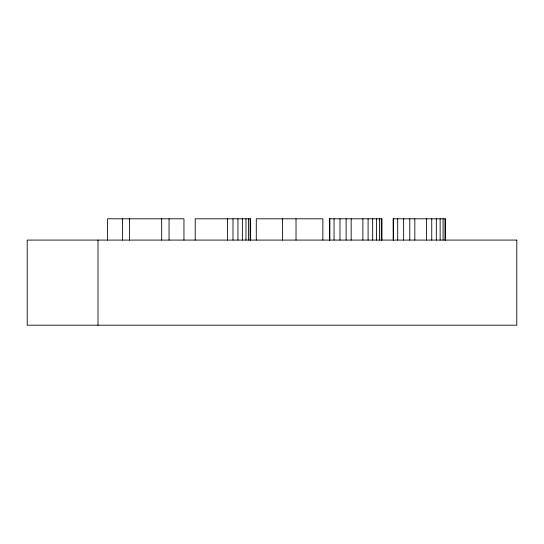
<?xml version="1.0" encoding="UTF-8"?>
<svg xmlns="http://www.w3.org/2000/svg" width="544" height="544" viewBox="0 0 544 544"><rect width="100%" height="100%" fill="white"/><g stroke="black" fill="none" stroke-linecap="round" stroke-linejoin="round"><path stroke-width="0.82" d="M445.604 240.081L445.604 218.797L393.135 218.797L393.196 240.081M444.978 218.797L444.978 240.081M443.095 218.797L443.095 240.081M440.144 218.797L440.144 240.081M436.329 218.797L436.329 240.081M431.752 218.797L431.752 240.081M426.537 218.797L426.537 240.081M414.834 218.797L414.834 240.081M409.782 218.797L409.782 240.081M403.641 218.797L403.641 240.081M397.705 218.797L397.705 240.081M393.516 218.797L393.516 240.081M381.949 240.081L381.949 218.797L329.48 218.797L329.48 240.081M381.317 218.797L381.317 240.081M379.433 218.797L379.433 240.081M376.489 218.797L376.489 240.081M372.667 218.797L372.667 240.081M368.098 218.797L368.098 240.081M362.875 218.797L362.875 240.081M351.172 218.797L351.172 240.081M346.12 218.797L346.12 240.081M339.986 218.797L339.986 240.081M334.05 218.797L334.05 240.081M329.861 218.797L329.861 240.081M329.535 218.797L329.535 240.081M322.857 240.081L322.857 218.797L256.285 218.797L256.285 240.081M296.024 218.797L296.024 240.081M282.438 218.797L282.438 240.081M250.634 240.081L250.634 218.797L195.201 218.797L195.201 240.081M250.118 218.797L250.118 240.081M248.567 218.797L248.567 240.081M245.976 218.797L245.976 240.081M242.359 218.797L242.359 240.081M237.946 218.797L237.946 240.081M232.995 218.797L232.995 240.081M227.501 218.797L227.501 240.081M183.954 240.081L183.954 218.797L107.562 218.797L107.562 240.081M169.055 218.797L169.055 240.081M161.684 218.797L161.684 240.081M129.486 218.797L129.486 240.081M122.407 218.797L122.407 240.081M98.015 240.081L98.015 325.203M516.8 240.081L27.2 240.081L27.2 325.203L516.8 325.203L516.8 240.081"/></g></svg>
